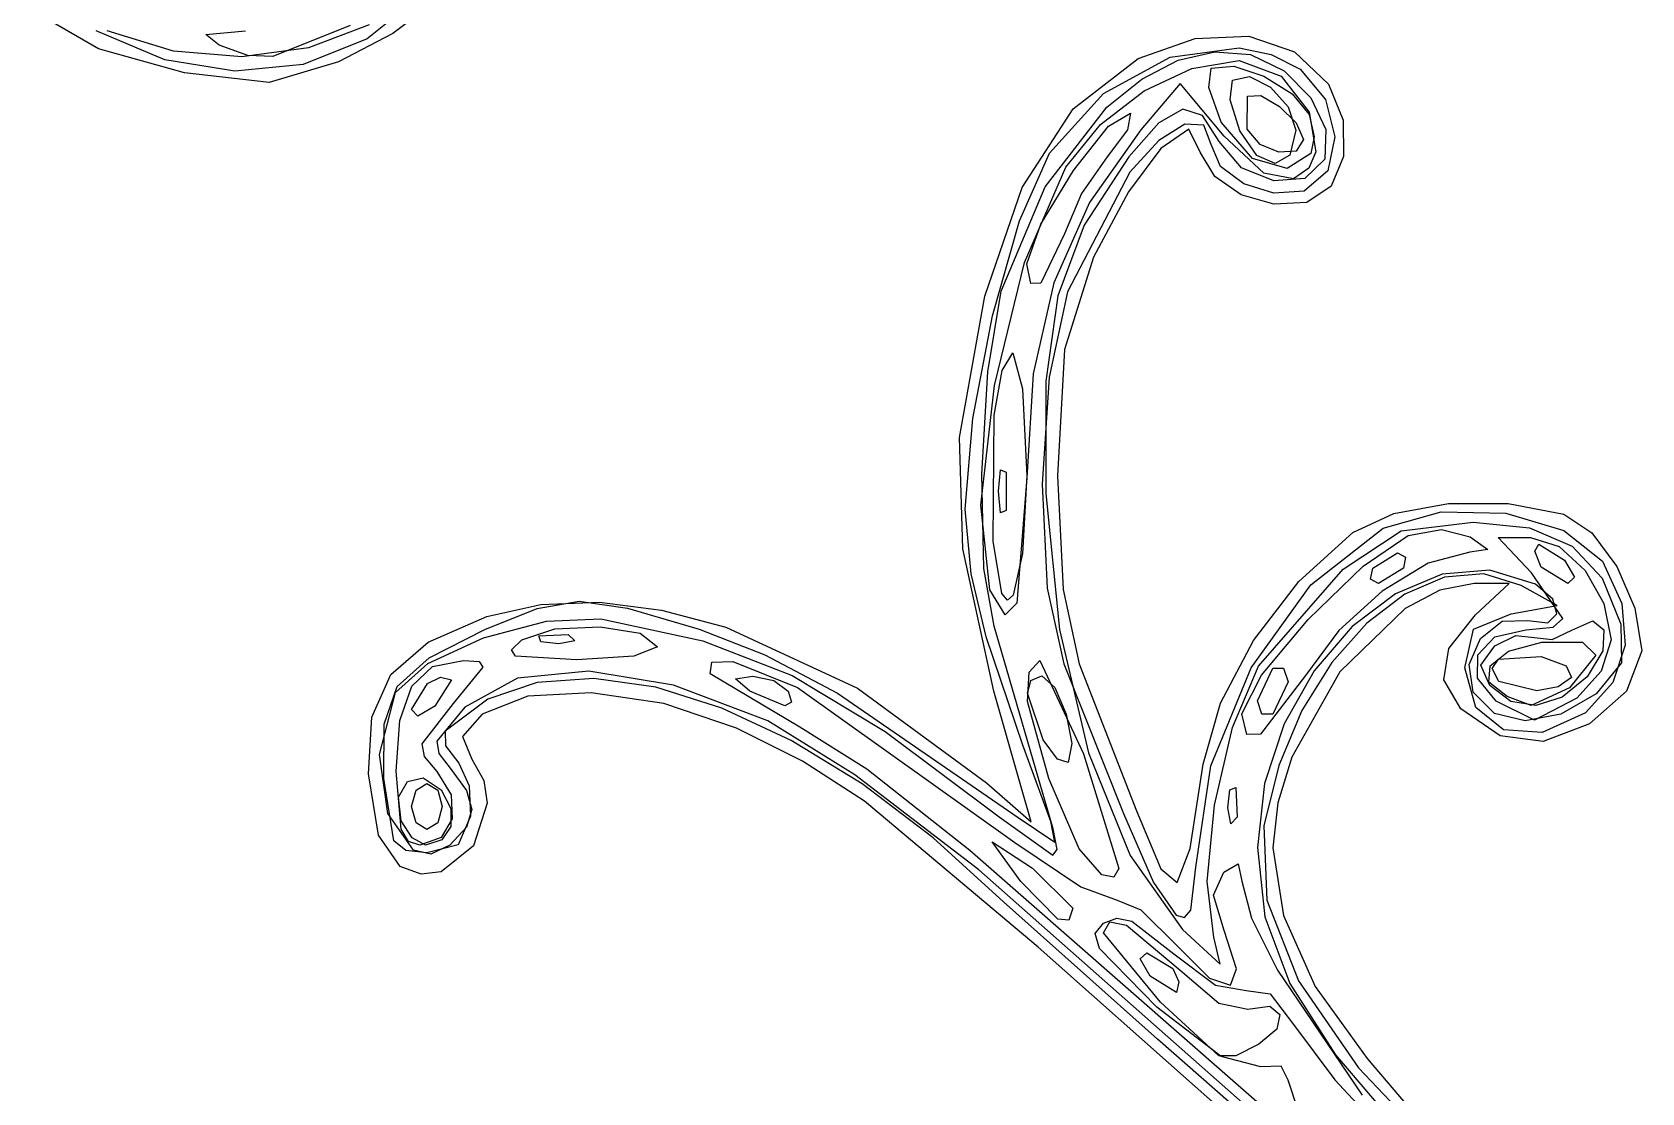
# Model space of a CAD drawing. Extents: x 3 to 111, y 1 to 177.
# Drawn here: x 6.87 to 36.41, y 47.66 to 67.13 of the extents above; entities that cross this region are included whole.
import ezdxf

# ---------------------------------------------------------------- set-up
doc = ezdxf.new("R2010")
doc.units = 0

msp = doc.modelspace()

# ---------------------------------------------------------------- linework, layer by layer
at = {"layer": 'Layer 1', "color": 4}
for p, q in [((14.062952, 67.843442), (13.013593, 67.006555)), ((14.271005, 67.691014), (13.487273, 67.103189)), ((8.085336, 66.820499), (6.867106, 67.524578)), ((9.302624, 66.616939), (8.038339, 67.147486)), ((9.462337, 66.779818), (8.24606, 67.151414)), ((10.055918, 67.085079), (10.783116, 67.149051)), ((10.301111, 66.886667), (10.055918, 67.085079)), ((12.7, 67.251078), (11.280907, 66.678678)), ((13.053573, 67.259455), (11.936994, 66.835431)), ((13.487273, 67.103189), (12.487418, 66.583165)), ((9.665195, 66.381204), (8.085336, 66.820499)), ((10.716282, 66.675021), (9.462337, 66.779818)), ((10.823633, 66.698422), (10.301111, 66.886667)), ((10.301111, 66.886667), (10.301111, 66.886667)), ((11.936994, 66.835431), (10.716282, 66.675021)), ((13.013593, 67.006555), (11.838352, 66.532495)), ((27.163586, 66.640284), (28.212939, 67.011373)), ((27.751861, 66.666713), (29.016023, 66.836329)), ((27.900462, 66.610363), (28.571118, 66.767051)), ((28.212939, 67.011373), (29.193215, 67.050124)), ((28.571118, 66.767051), (29.225731, 66.716385)), ((29.016023, 66.836329), (29.605339, 66.715582)), ((29.193215, 67.050124), (30.031369, 66.766379)), ((30.031369, 66.766379), (30.654357, 66.169977)), ((10.585329, 66.407282), (9.302624, 66.616939)), ((11.838352, 66.532495), (10.585329, 66.407282)), ((11.280907, 66.678678), (10.823633, 66.698422)), ((12.487418, 66.583165), (11.214299, 66.205277)), ((25.968648, 65.716353), (27.163586, 66.640284)), ((26.529483, 66.001278), (27.751861, 66.666713)), ((27.233605, 66.265165), (27.900462, 66.610363)), ((28.146997, 66.457104), (29.016082, 66.604444)), ((28.503646, 66.462839), (28.918374, 66.501418)), ((28.918374, 66.501418), (29.472554, 66.317602)), ((29.016082, 66.604444), (29.786162, 66.317179)), ((29.225731, 66.716385), (29.843609, 66.415826)), ((29.605339, 66.715582), (30.134981, 66.447331)), ((11.214299, 66.205277), (9.665195, 66.381204)), ((26.590387, 65.750304), (27.233605, 66.265165)), ((27.933058, 66.181111), (27.21245, 65.334444)), ((27.272784, 66.048638), (28.146997, 66.457104)), ((28.742696, 65.218155), (27.933058, 66.181111)), ((28.460918, 66.112009), (28.503646, 66.462839)), ((28.851432, 65.88716), (28.895469, 66.242878)), ((28.895469, 66.242878), (29.210088, 66.312388)), ((29.210088, 66.312388), (29.594452, 66.115162)), ((29.472554, 66.317602), (29.991697, 65.993899)), ((29.786162, 66.317179), (30.302616, 65.657464)), ((29.843609, 66.415826), (30.331143, 65.9194)), ((30.134981, 66.447331), (30.602364, 65.89136)), ((30.654357, 66.169977), (30.923532, 65.508672)), ((25.535878, 64.902822), (26.529483, 66.001278)), ((26.475308, 65.429376), (27.272784, 66.048638)), ((28.689111, 65.473044), (28.460918, 66.112009)), ((29.027095, 65.31347), (28.851432, 65.88716)), ((29.166278, 65.346617), (29.168254, 65.951278)), ((29.168254, 65.951278), (29.413906, 65.962276)), ((29.413906, 65.962276), (29.758361, 65.76381)), ((29.594452, 66.115162), (29.919624, 65.752877)), ((29.991697, 65.993899), (30.301314, 65.612817)), ((30.331143, 65.9194), (30.607402, 65.340995)), ((30.602364, 65.89136), (30.774519, 65.207529)), ((25.037204, 64.277394), (25.968648, 65.716353)), ((25.454236, 64.286966), (26.590387, 65.750304)), ((26.617038, 65.403703), (27.021158, 65.641804)), ((27.021158, 65.641804), (26.966339, 65.336615)), ((27.982898, 65.713723), (27.540831, 65.462449)), ((28.343348, 65.598967), (27.982898, 65.713723)), ((28.649185, 65.122775), (28.343348, 65.598967)), ((29.758361, 65.76381), (30.065128, 65.460952)), ((29.919624, 65.752877), (30.056667, 65.327205)), ((30.301314, 65.612817), (30.392464, 65.203743)), ((30.302616, 65.657464), (30.425824, 64.928424)), ((25.836438, 64.649649), (26.475308, 65.429376)), ((25.974609, 64.586711), (26.617038, 65.403703)), ((27.21245, 65.334444), (26.269782, 63.998011)), ((26.966339, 65.336615), (26.59796, 64.839444)), ((27.540831, 65.462449), (26.990148, 64.840553)), ((28.021213, 65.436531), (27.541335, 65.140024)), ((28.092624, 65.348935), (27.581163, 64.99295)), ((28.369841, 65.419894), (28.021213, 65.436531)), ((28.300849, 64.923145), (28.092624, 65.348935)), ((28.504444, 65.062151), (28.369841, 65.419894)), ((29.263746, 64.808046), (28.689111, 65.473044)), ((28.689111, 65.473044), (28.689111, 65.473044)), ((29.027095, 65.313461), (29.027095, 65.31347)), ((29.342062, 64.863985), (29.027095, 65.313461)), ((29.401515, 65.0642), (29.166216, 65.346617)), ((29.166216, 65.346617), (29.166278, 65.346617)), ((30.056667, 65.327205), (29.947162, 64.872062)), ((30.065128, 65.460952), (30.197716, 65.158778)), ((30.607402, 65.340995), (30.591458, 64.794497)), ((30.923532, 65.508672), (30.933049, 64.845716)), ((27.581163, 64.99295), (26.983789, 64.198569)), ((27.541335, 65.140024), (27.012981, 64.558333)), ((28.67464, 64.662606), (28.504444, 65.062151)), ((29.062822, 64.637655), (28.649185, 65.122775)), ((29.467321, 64.535692), (28.742696, 65.218155)), ((29.747857, 64.921274), (29.401515, 65.0642)), ((30.197716, 65.158778), (30.061253, 64.94406)), ((30.392464, 65.203743), (30.333963, 64.900831)), ((30.774519, 65.207529), (30.645268, 64.584001)), ((24.989036, 63.66718), (25.535878, 64.902822)), ((26.59796, 64.839444), (26.12331, 64.162995)), ((26.990148, 64.840553), (26.174877, 63.582925)), ((28.56979, 64.478513), (28.300849, 64.923145)), ((29.900068, 64.624942), (29.263746, 64.808046)), ((29.678855, 64.717254), (29.342062, 64.863985)), ((29.947162, 64.872062), (29.678855, 64.717254)), ((30.061253, 64.94406), (29.747857, 64.921274)), ((30.333963, 64.900831), (29.900068, 64.624942)), ((30.591458, 64.794497), (30.224946, 64.441236)), ((30.425824, 64.928424), (30.29633, 64.632634)), ((30.933049, 64.845716), (30.704854, 64.30219)), ((25.078351, 62.897793), (25.836438, 64.649649)), ((25.379609, 63.605953), (25.974609, 64.586711)), ((27.012981, 64.558333), (25.86973, 62.361676)), ((29.054951, 64.143856), (28.56979, 64.478513)), ((29.100299, 64.344698), (28.67464, 64.662606)), ((29.651738, 64.399715), (29.062822, 64.637655)), ((30.016168, 64.433185), (29.467321, 64.535692)), ((30.224946, 64.441236), (29.651738, 64.399715)), ((30.29633, 64.632634), (30.016168, 64.433185)), ((30.645268, 64.584001), (30.208437, 64.208939)), ((24.349878, 62.282309), (25.037204, 64.277394)), ((24.650735, 62.371108), (25.454236, 64.286966)), ((26.12331, 64.162995), (25.81299, 63.426777)), ((26.983789, 64.198569), (26.347029, 62.998065)), ((29.653073, 63.967851), (29.054951, 64.143856)), ((29.654029, 64.172213), (29.100299, 64.344698)), ((30.208437, 64.208939), (29.654029, 64.172213)), ((30.704854, 64.30219), (30.260894, 63.999175)), ((26.269782, 63.998011), (25.618113, 62.523909)), ((30.260894, 63.999175), (29.653073, 63.967851)), ((24.491161, 61.922727), (24.989036, 63.66718)), ((25.117778, 62.876554), (25.379609, 63.605953)), ((26.174877, 63.582925), (25.687295, 62.28632)), ((25.81299, 63.426777), (25.378112, 62.517515)), ((26.347029, 62.998065), (25.813044, 61.305142)), ((24.524984, 60.640383), (25.078351, 62.897793)), ((25.193678, 62.512815), (25.117778, 62.876554)), ((25.117778, 62.876554), (25.117778, 62.876554)), ((24.405556, 60.891157), (24.650735, 62.371108)), ((25.378112, 62.517515), (25.193678, 62.512815)), ((25.618113, 62.523909), (25.239945, 60.858796)), ((25.86973, 62.361676), (25.529729, 60.796635)), ((23.887299, 59.69), (24.349878, 62.282309)), ((25.687295, 62.28632), (25.471145, 60.722044)), ((24.128898, 60.03531), (24.491161, 61.922727)), ((24.665796, 60.92037), (24.863974, 61.242222)), ((24.863974, 61.242222), (25.043223, 60.579)), ((25.813044, 61.305142), (25.682222, 58.985971)), ((24.29447, 59.017002), (24.405556, 60.891157)), ((24.524188, 60.095849), (24.665796, 60.92037)), ((25.239945, 60.858796), (25.117778, 58.949328)), ((24.27884, 58.447908), (24.524984, 60.640383)), ((25.043223, 60.579), (25.117778, 58.984444)), ((25.529729, 60.796635), (25.402173, 58.830787)), ((25.471145, 60.722044), (25.470174, 58.661402)), ((23.988889, 58.370778), (24.128898, 60.03531)), ((24.499814, 57.785), (24.524188, 60.095849)), ((23.945235, 57.645747), (23.887299, 59.69)), ((24.597895, 58.702222), (24.63971, 59.096892)), ((24.63971, 59.096892), (24.740244, 59.055)), ((24.328867, 57.284359), (24.29447, 59.017002)), ((24.740244, 59.055), (24.740244, 58.349444)), ((25.117778, 58.949328), (24.934174, 56.647438)), ((25.117778, 58.984444), (25.044056, 57.560427)), ((25.402173, 58.830787), (25.491591, 56.924165)), ((25.682222, 58.985971), (25.789781, 56.896872)), ((24.63971, 58.307552), (24.597895, 58.702222)), ((24.597895, 58.702222), (24.597895, 58.702222)), ((25.470174, 58.661402), (25.720242, 56.162835)), ((24.101896, 57.187548), (23.988889, 58.370778)), ((24.442417, 56.890861), (24.27884, 58.447908)), ((24.740244, 58.349444), (24.63971, 58.307552)), ((31.10134, 57.944797), (31.85765, 58.295058)), ((31.660756, 58.023486), (32.723068, 58.324071)), ((31.85765, 58.295058), (32.861716, 58.47776)), ((32.723068, 58.324071), (33.909298, 58.29904)), ((32.861716, 58.47776), (33.954561, 58.478959)), ((33.909298, 58.29904), (34.977196, 57.984848)), ((33.954561, 58.478959), (34.977205, 58.284714)), ((34.977205, 58.284714), (35.491913, 57.939867)), ((30.111881, 57.04525), (31.10134, 57.944797)), ((30.330215, 56.982864), (31.660756, 58.023486)), ((30.923972, 57.271372), (31.989147, 57.973911)), ((31.989147, 57.973911), (33.312041, 58.137775)), ((32.119827, 57.888863), (32.730657, 57.99787)), ((32.730657, 57.99787), (33.254021, 57.865665)), ((33.312041, 58.137775), (34.348067, 58.029109)), ((34.348067, 58.029109), (35.12813, 57.691758)), ((34.977196, 57.984848), (35.684508, 57.417953)), ((35.491913, 57.939867), (35.950918, 57.320452)), ((24.512995, 55.033333), (23.945235, 57.645747)), ((24.664877, 56.824454), (24.499814, 57.785)), ((24.499814, 57.785), (24.499814, 57.785)), ((31.292229, 57.325108), (32.119827, 57.888863)), ((33.582231, 57.630758), (33.247784, 57.58193)), ((33.254021, 57.865665), (33.582231, 57.630758)), ((34.381917, 57.202366), (33.768276, 57.855556)), ((33.768276, 57.855556), (34.365912, 57.855556)), ((34.365912, 57.855556), (34.89239, 57.687259)), ((34.445115, 57.602987), (34.516196, 57.73366)), ((34.560617, 57.309879), (34.445115, 57.602987)), ((34.516196, 57.73366), (34.989894, 57.439035)), ((34.89239, 57.687259), (35.367005, 57.249994)), ((35.12813, 57.691758), (35.676813, 57.108695)), ((25.044056, 57.560427), (24.86969, 56.795013)), ((30.282456, 56.349973), (31.292229, 57.325108)), ((31.467778, 57.291111), (31.924422, 57.573333)), ((32.488677, 57.381327), (31.644235, 56.870537)), ((31.924422, 57.573333), (32.072505, 57.490431)), ((32.072505, 57.490431), (32.032222, 57.291111)), ((33.247784, 57.58193), (32.488677, 57.381327)), ((35.046768, 57.00888), (34.560617, 57.309879)), ((34.560617, 57.309879), (34.560617, 57.309879)), ((34.989894, 57.439035), (35.171985, 57.123375)), ((35.684508, 57.417953), (36.03846, 56.640172)), ((35.950918, 57.320452), (36.280431, 56.555969)), ((24.373594, 56.030546), (24.101896, 57.187548)), ((24.520138, 56.228945), (24.328867, 57.284359)), ((29.279362, 55.966254), (30.111881, 57.04525)), ((29.375001, 55.495323), (30.923972, 57.271372)), ((31.427495, 57.091792), (31.467778, 57.291111)), ((31.575578, 57.008889), (31.427495, 57.091792)), ((31.467778, 57.291111), (31.467778, 57.291111)), ((32.032222, 57.291111), (31.575578, 57.008889)), ((32.745241, 57.180843), (31.889309, 56.822647)), ((32.783867, 57.12467), (32.057002, 56.812501)), ((33.61582, 57.251915), (32.745241, 57.180843)), ((33.506504, 57.188401), (32.783867, 57.12467)), ((34.193158, 56.974037), (33.506504, 57.188401)), ((34.457567, 56.994735), (33.61582, 57.251915)), ((34.956473, 56.365992), (34.381917, 57.202366)), ((35.171985, 57.123375), (35.046768, 57.00888)), ((35.367005, 57.249994), (35.71015, 56.645201)), ((35.676813, 57.108695), (36.018699, 56.262894)), ((24.721279, 56.434111), (24.442417, 56.890861)), ((24.442417, 56.890861), (24.442417, 56.890861)), ((24.766702, 56.701861), (24.664877, 56.824454)), ((24.86969, 56.795013), (24.766702, 56.701861)), ((25.491591, 56.924165), (25.802514, 55.536798)), ((25.789781, 56.896872), (26.078317, 55.536798)), ((29.236361, 55.459312), (30.330215, 56.982864)), ((31.644235, 56.870537), (30.848127, 56.149896)), ((31.889309, 56.822647), (31.091502, 56.218457)), ((32.057002, 56.812501), (31.357664, 56.281554)), ((32.700537, 56.88833), (32.061632, 56.552259)), ((33.328449, 57.008889), (32.700537, 56.88833)), ((33.973098, 57.008889), (33.328449, 57.008889)), ((33.355438, 56.433449), (33.973098, 57.008889)), ((34.854444, 56.608969), (34.193158, 56.974037)), ((34.776098, 56.722142), (34.457567, 56.994735)), ((34.844716, 56.453728), (34.776098, 56.722142)), ((15.172048, 56.165507), (16.13711, 56.553212)), ((15.211558, 56.405351), (16.203664, 56.627385)), ((16.13711, 56.553212), (16.905078, 56.683087)), ((16.203664, 56.627385), (17.277319, 56.664561)), ((16.905078, 56.683087), (17.789857, 56.555583)), ((17.277319, 56.664561), (18.413777, 56.523116)), ((17.789857, 56.555583), (19.105349, 56.171152)), ((18.413777, 56.523116), (19.594289, 56.209287)), ((24.934174, 56.647438), (24.721279, 56.434111)), ((32.061632, 56.552259), (30.867864, 55.387208)), ((32.863239, 55.814596), (33.355438, 56.433449)), ((33.316142, 56.173001), (34.007778, 56.45338)), ((34.007778, 56.45338), (34.854444, 56.608969)), ((34.684705, 56.290107), (34.844716, 56.453728)), ((35.71015, 56.645201), (35.842222, 55.974319)), ((36.03846, 56.640172), (36.100107, 55.878894)), ((36.280431, 56.555969), (36.406667, 55.775922)), ((14.134302, 55.934182), (15.211558, 56.405351)), ((14.149432, 55.646599), (15.172048, 56.165507)), ((15.147272, 56.012634), (16.302971, 56.320263)), ((15.854683, 55.975789), (16.459663, 56.178581)), ((16.302971, 56.320263), (17.30122, 56.35853)), ((16.459663, 56.178581), (17.291523, 56.214117)), ((17.291523, 56.214117), (18.027404, 56.098822)), ((17.30122, 56.35853), (19.17531, 55.957538)), ((19.105349, 56.171152), (20.312001, 55.701169)), ((19.594289, 56.209287), (22.012485, 55.08942)), ((25.601947, 52.505232), (24.520138, 56.228945)), ((25.720242, 56.162835), (26.251382, 53.901387)), ((29.428635, 55.326144), (30.282456, 56.349973)), ((30.848127, 56.149896), (30.234018, 55.319738)), ((31.091502, 56.218457), (30.3953, 55.409401)), ((31.357664, 56.281554), (30.717606, 55.561487)), ((33.161111, 55.460691), (33.316142, 56.173001)), ((33.448104, 56.003079), (33.843284, 56.318659)), ((33.709609, 56.029691), (34.281144, 56.162222)), ((33.843284, 56.318659), (34.317347, 56.331894)), ((34.281144, 56.162222), (34.777088, 56.206132)), ((34.317347, 56.331894), (34.684705, 56.290107)), ((34.761236, 55.981198), (35.123905, 56.15163)), ((34.777088, 56.206132), (34.956473, 56.365992)), ((35.123905, 56.15163), (35.50999, 56.324839)), ((35.50999, 56.324839), (35.712364, 56.156996)), ((35.712364, 56.156996), (35.690231, 55.773006)), ((36.018699, 56.262894), (36.036765, 55.553289)), ((13.446236, 55.33993), (14.134302, 55.934182)), ((14.12658, 55.540435), (15.147272, 56.012634)), ((15.664664, 55.78986), (15.854683, 55.975789)), ((15.854683, 55.975789), (15.854683, 55.975789)), ((16.163102, 56.05051), (16.704028, 56.072778)), ((16.163102, 56.050499), (16.163102, 56.05051)), ((16.201577, 55.936624), (16.163102, 56.050499)), ((16.533518, 55.90227), (16.201577, 55.936624)), ((16.82649, 55.958818), (16.533518, 55.90227)), ((16.704028, 56.072778), (16.82649, 55.958818)), ((18.344444, 55.849122), (17.909205, 55.674247)), ((18.027404, 56.098822), (18.344444, 55.849122)), ((19.17531, 55.957538), (20.811563, 55.321523)), ((25.044433, 54.045556), (24.373594, 56.030546)), ((28.672138, 54.813753), (29.279362, 55.966254)), ((33.236387, 55.522367), (33.448104, 56.003079)), ((33.399665, 55.699571), (33.709609, 56.029691)), ((33.453419, 55.513863), (33.709712, 55.866851)), ((33.709712, 55.866851), (34.092583, 56.05405)), ((33.963181, 55.770748), (34.572222, 55.933563)), ((34.092583, 56.05405), (34.431111, 56.021111)), ((34.431111, 56.021111), (34.761236, 55.981198)), ((34.572222, 55.933563), (35.316887, 55.9327)), ((35.316887, 55.9327), (35.56, 55.692147)), ((35.842222, 55.974319), (35.65797, 55.402616)), ((36.100107, 55.878894), (35.875995, 55.19246)), ((13.533354, 55.008458), (14.12658, 55.540435)), ((13.56814, 55.119108), (14.149432, 55.646599)), ((14.21655, 55.485312), (14.784801, 55.597778)), ((14.784801, 55.597778), (15.068038, 55.576016)), ((15.068038, 55.576016), (15.139035, 55.474011)), ((15.734404, 55.679168), (15.664664, 55.78986)), ((16.862778, 55.606752), (15.734404, 55.679168)), ((17.909205, 55.674247), (16.862778, 55.606752)), ((19.310101, 55.351347), (19.340596, 55.567069)), ((19.340596, 55.567069), (19.725788, 55.580643)), ((19.725788, 55.580643), (20.91057, 55.102404)), ((20.312001, 55.701169), (21.643341, 54.995795)), ((25.161877, 55.38314), (25.360293, 55.597778)), ((25.360293, 55.597778), (26.158688, 53.88178)), ((25.802514, 55.536798), (26.897124, 52.786983)), ((26.078317, 55.536798), (27.134422, 52.839425)), ((30.717606, 55.561487), (30.168581, 54.681959)), ((32.773413, 55.243607), (32.863239, 55.814596)), ((33.393584, 55.273074), (33.399665, 55.699571)), ((33.622977, 55.501392), (33.963181, 55.770748)), ((33.657918, 55.449218), (33.777597, 55.621051)), ((33.777597, 55.621051), (34.562198, 55.668768)), ((34.562198, 55.668768), (35.017552, 55.499624)), ((35.56, 55.692147), (35.078533, 55.093486)), ((35.690231, 55.773006), (35.402794, 55.297773)), ((36.036765, 55.553289), (35.571278, 54.985714)), ((36.406667, 55.775922), (36.127583, 55.034826)), ((13.097979, 54.556968), (13.446236, 55.33993)), ((13.832585, 55.128535), (14.21655, 55.485312)), ((14.12107, 55.17271), (14.363229, 55.288608)), ((14.560041, 55.242923), (14.259042, 54.756772)), ((14.363229, 55.288608), (14.560041, 55.242923)), ((15.139035, 55.474011), (14.58987, 54.808964)), ((15.775835, 55.269931), (14.804358, 54.739546)), ((17.081302, 55.403091), (15.775835, 55.269931)), ((17.171265, 55.265574), (16.135489, 55.195326)), ((18.639129, 55.142655), (17.081302, 55.403091)), ((18.309327, 55.105125), (17.171265, 55.265574)), ((20.955551, 54.37439), (19.310101, 55.351347)), ((19.77369, 55.2593), (20.091677, 55.311235)), ((20.037778, 55.033333), (19.77369, 55.2593)), ((20.091677, 55.311235), (20.47996, 55.231339)), ((20.811563, 55.321523), (22.521335, 54.295861)), ((25.131605, 54.845049), (25.161877, 55.38314)), ((25.192743, 55.232225), (25.394623, 55.315556)), ((25.394623, 55.315556), (25.634587, 55.100571)), ((28.49507, 53.662494), (29.236361, 55.459312)), ((28.89643, 54.369569), (29.375001, 55.495323)), ((29.068889, 54.616305), (29.428635, 55.326144)), ((29.351111, 54.858912), (29.633333, 55.456667)), ((30.234018, 55.319738), (29.407045, 54.245874)), ((29.633333, 55.456667), (29.832653, 55.455495)), ((29.832653, 55.455495), (29.915556, 55.207755)), ((30.3953, 55.409401), (29.844181, 54.436607)), ((30.867864, 55.387208), (29.981186, 53.820988)), ((33.087605, 54.712405), (32.773413, 55.243607)), ((33.357876, 54.732553), (33.161111, 55.460691)), ((33.31271, 55.013739), (33.236387, 55.522367)), ((33.733641, 54.85141), (33.393584, 55.273074)), ((33.61552, 55.136999), (33.453419, 55.513863)), ((33.598645, 55.199235), (33.622977, 55.501392)), ((33.780264, 55.213809), (33.657918, 55.449218)), ((35.116722, 55.283283), (34.869947, 55.113145)), ((35.402794, 55.297773), (34.943284, 54.926205)), ((35.017552, 55.499624), (35.116722, 55.283283)), ((35.65797, 55.402616), (35.214981, 54.908224)), ((13.23965, 53.870622), (13.533354, 55.008458)), ((13.325451, 54.43156), (13.56814, 55.119108)), ((13.615194, 54.49838), (13.832585, 55.128535)), ((13.828889, 54.699899), (14.12107, 55.17271)), ((16.135489, 55.195326), (15.225985, 54.884975)), ((17.128074, 55.005624), (15.965765, 54.943231)), ((18.455987, 54.805775), (17.128074, 55.005624)), ((19.525691, 54.723386), (18.309327, 55.105125)), ((20.367683, 54.492251), (18.639129, 55.142655)), ((20.680598, 54.765448), (20.037778, 55.033333)), ((20.037778, 55.033333), (20.037778, 55.033333)), ((20.47996, 55.231339), (20.743333, 55.033333)), ((20.743333, 55.033333), (20.803942, 54.832419)), ((20.91057, 55.102404), (24.899815, 52.257246)), ((21.643341, 54.995795), (24.960558, 52.713235)), ((22.012485, 55.08942), (24.381924, 53.354851)), ((24.997871, 53.34), (24.512995, 55.033333)), ((25.130481, 54.995707), (25.192743, 55.232225)), ((25.422866, 54.143941), (25.130481, 54.995707)), ((25.634587, 55.100571), (25.842577, 54.609803)), ((29.915556, 55.207755), (29.633333, 54.61)), ((33.704049, 54.624463), (33.31271, 55.013739)), ((33.937222, 54.938021), (33.598645, 55.199235)), ((34.004719, 54.841776), (33.61552, 55.136999)), ((33.61552, 55.136999), (33.61552, 55.136999)), ((34.481217, 55.040501), (33.780264, 55.213809)), ((33.780264, 55.213809), (33.780264, 55.213809)), ((35.078533, 55.093486), (34.379109, 54.773393)), ((34.869947, 55.113145), (34.481217, 55.040501)), ((35.571278, 54.985714), (34.919474, 54.609383)), ((35.875995, 55.19246), (35.372672, 54.63921)), ((36.127583, 55.034826), (35.445844, 54.433778)), ((13.943383, 54.574682), (13.828889, 54.699899)), ((13.828889, 54.699899), (13.828889, 54.699899)), ((14.259042, 54.756772), (13.943383, 54.574682)), ((14.58987, 54.808964), (14.020785, 54.070766)), ((14.804358, 54.739546), (14.294307, 54.119013)), ((15.225985, 54.884975), (14.447096, 54.302499)), ((15.965765, 54.943231), (15.127567, 54.609845)), ((19.790994, 54.352433), (18.455987, 54.805775)), ((20.79637, 54.129762), (19.525691, 54.723386)), ((20.803942, 54.832419), (20.680598, 54.765448)), ((25.526685, 53.433427), (25.131605, 54.845049)), ((28.358564, 53.693689), (28.672138, 54.813753)), ((29.434014, 54.611172), (29.351111, 54.858912)), ((29.351111, 54.858912), (29.351111, 54.858912)), ((30.168581, 54.681959), (29.742346, 53.672629)), ((33.807459, 54.212913), (33.087605, 54.712405)), ((33.870115, 54.323933), (33.357876, 54.732553)), ((34.434316, 54.499153), (33.733641, 54.85141)), ((33.733641, 54.85141), (33.733641, 54.85141)), ((34.379109, 54.773393), (33.937222, 54.938021)), ((33.937222, 54.938021), (33.937222, 54.938021)), ((34.462283, 54.772858), (34.004719, 54.841776)), ((35.214981, 54.908224), (34.434316, 54.499153)), ((34.943284, 54.926205), (34.462283, 54.772858)), ((13.040147, 53.519671), (13.097979, 54.556968)), ((13.318641, 53.432481), (13.325451, 54.43156)), ((13.546667, 53.565778), (13.615194, 54.49838)), ((15.127567, 54.609845), (14.765019, 54.202131)), ((21.964551, 53.499362), (20.367683, 54.492251)), ((22.181902, 53.60048), (20.955551, 54.37439)), ((25.842577, 54.609803), (25.947957, 54.074527)), ((28.562265, 52.939796), (28.89643, 54.369569)), ((29.159278, 54.239943), (29.068875, 54.616319)), ((29.068875, 54.616319), (29.068889, 54.616305)), ((29.633333, 54.61), (29.434014, 54.611172)), ((29.844181, 54.436607), (29.481625, 53.341204)), ((34.268351, 54.489322), (33.704049, 54.624463)), ((34.919474, 54.609383), (34.268351, 54.489322)), ((35.372672, 54.63921), (34.580742, 54.278322)), ((35.445844, 54.433778), (34.594714, 54.11305)), ((14.020785, 54.070766), (14.062609, 53.832385)), ((14.294307, 54.119013), (14.329502, 53.891234)), ((14.447096, 54.302499), (14.454371, 54.03026)), ((14.765019, 54.202131), (14.937565, 53.787689)), ((21.00376, 53.751121), (19.790994, 54.352433)), ((22.097379, 53.333661), (20.79637, 54.129762)), ((22.521335, 54.295861), (24.615985, 52.72593)), ((25.683025, 53.786025), (25.422866, 54.143941)), ((25.422866, 54.143941), (25.422866, 54.143941)), ((25.947957, 54.074527), (25.880093, 53.726018)), ((29.407045, 54.245874), (29.159278, 54.239943)), ((34.594714, 54.11305), (33.807459, 54.212913)), ((34.580742, 54.278322), (33.870115, 54.323933)), ((13.39361, 52.787564), (13.23965, 53.870622)), ((14.062609, 53.832385), (14.293439, 53.560847)), ((14.329502, 53.891234), (14.534866, 53.621754)), ((14.454371, 54.03026), (14.69945, 53.711218)), ((14.937565, 53.787689), (15.155258, 53.396784)), ((25.560842, 52.64181), (25.044433, 54.045556)), ((25.880093, 53.726018), (25.683025, 53.786025)), ((26.158688, 53.88178), (26.811111, 51.781851)), ((26.251382, 53.901387), (27.019005, 52.019317)), ((29.981186, 53.820988), (29.726142, 52.983458)), ((13.223144, 52.391011), (13.040147, 53.519671)), ((13.639732, 52.502817), (13.546667, 53.565778)), ((13.546667, 53.565778), (13.546667, 53.565778)), ((14.293439, 53.560847), (14.55604, 53.129009)), ((14.534866, 53.621754), (14.835676, 53.214481)), ((14.69945, 53.711218), (14.8879, 53.29893)), ((22.143844, 53.017112), (21.00376, 53.751121)), ((24.239069, 51.752812), (21.964551, 53.499362)), ((24.077692, 52.112829), (22.181902, 53.60048)), ((28.11546, 52.144873), (28.358564, 53.693689)), ((28.222222, 51.802072), (28.49507, 53.662494)), ((29.742346, 53.672629), (29.470652, 52.563155)), ((13.503402, 52.285495), (13.318641, 53.432481)), ((13.589883, 53.090488), (13.752913, 53.37652)), ((13.752913, 53.37652), (14.043135, 53.443449)), ((13.828889, 52.916667), (13.911792, 53.215646)), ((13.911792, 53.215646), (14.111111, 53.34)), ((14.043135, 53.443449), (14.373147, 53.223214)), ((14.111111, 53.34), (14.310431, 53.215646)), ((14.310431, 53.215646), (14.393333, 52.916667)), ((14.373147, 53.223214), (14.549, 52.881282)), ((14.835676, 53.214481), (14.935881, 52.861362)), ((14.8879, 53.29893), (14.911117, 52.737552)), ((15.155258, 53.396784), (15.217208, 52.978035)), ((23.404732, 52.344489), (22.097379, 53.333661)), ((24.381924, 53.354851), (25.198293, 52.634444)), ((25.198293, 52.634444), (24.997871, 53.34)), ((26.082272, 52.140556), (25.526685, 53.433427)), ((28.808948, 52.893149), (28.843301, 53.22509)), ((28.843301, 53.22509), (28.957177, 53.263566)), ((28.957177, 53.263566), (28.979444, 52.722639)), ((29.481625, 53.341204), (29.351111, 52.164321)), ((13.641446, 52.653415), (13.589883, 53.090488)), ((13.911792, 52.617687), (13.828889, 52.916667)), ((13.828889, 52.916667), (13.828889, 52.916667)), ((14.393333, 52.916667), (14.310431, 52.617687)), ((14.549, 52.881282), (14.546956, 52.553793)), ((14.55604, 53.129009), (14.574707, 52.689586)), ((15.217208, 52.978035), (14.966658, 52.195398)), ((25.325653, 50.339089), (22.143844, 53.017112)), ((28.428549, 51.5444), (28.562265, 52.939796)), ((28.865484, 52.600177), (28.808937, 52.893149)), ((28.808937, 52.893149), (28.808948, 52.893149)), ((29.726142, 52.983458), (29.635636, 52.160856)), ((13.867715, 52.115616), (13.39361, 52.787564)), ((13.841928, 52.341038), (13.641446, 52.653415)), ((13.641446, 52.653415), (13.641446, 52.653415)), ((14.111111, 52.493333), (13.911792, 52.617687)), ((14.310431, 52.617687), (14.111111, 52.493333)), ((14.574707, 52.689586), (14.374095, 52.34836)), ((14.911117, 52.737552), (14.68232, 52.216756)), ((14.935881, 52.861362), (14.835472, 52.535777)), ((24.615985, 52.72593), (25.596289, 52.02326)), ((24.960558, 52.713235), (25.632999, 52.261434)), ((25.632999, 52.261434), (25.560842, 52.64181)), ((26.897124, 52.786983), (27.444757, 51.521311)), ((27.134422, 52.839425), (27.580402, 51.771483)), ((28.979444, 52.722639), (28.865484, 52.600177)), ((13.617222, 51.818289), (13.223144, 52.391011)), ((13.727097, 52.108233), (13.503402, 52.285495)), ((13.772919, 52.278168), (13.639732, 52.502817)), ((14.085598, 52.211111), (13.841928, 52.341038)), ((14.374095, 52.34836), (13.978858, 52.211111)), ((14.386121, 52.307989), (14.085598, 52.211111)), ((14.546956, 52.553793), (14.386121, 52.307989)), ((14.835472, 52.535777), (14.534443, 52.211108)), ((24.694444, 51.171653), (23.404732, 52.344489)), ((25.677188, 52.125961), (25.601947, 52.505232)), ((29.470652, 52.563155), (29.525333, 51.201936)), ((14.111111, 52.07), (13.727097, 52.108233)), ((13.978858, 52.211111), (13.772919, 52.278168)), ((14.184971, 52.045161), (13.867715, 52.115616)), ((14.68232, 52.216756), (14.111111, 52.07)), ((14.534443, 52.211108), (14.184971, 52.045161)), ((14.966658, 52.195398), (14.371475, 51.716556)), ((30.559756, 46.432182), (24.077692, 52.112829)), ((25.011468, 51.544358), (24.481825, 52.270976)), ((24.481825, 52.270976), (25.223135, 51.785252)), ((24.899815, 52.257246), (26.112524, 51.442287)), ((25.596289, 52.02326), (25.677188, 52.125961)), ((26.494602, 51.662139), (26.082272, 52.140556)), ((26.082272, 52.140556), (26.082272, 52.140556)), ((27.019005, 52.019317), (27.978518, 50.658886)), ((27.881744, 51.522051), (28.11546, 52.144873)), ((29.351111, 52.164321), (29.490016, 50.896088)), ((29.635636, 52.160856), (29.829932, 50.915343)), ((14.002635, 51.677552), (13.617222, 51.818289)), ((14.371475, 51.716556), (14.002635, 51.677552)), ((30.056667, 46.619801), (24.239069, 51.752812)), ((25.223135, 51.785252), (25.964444, 51.049764)), ((26.811111, 51.781851), (26.715197, 51.622443)), ((27.580402, 51.771483), (27.881744, 51.522051)), ((28.128704, 51.012951), (28.222222, 51.802072)), ((28.548742, 51.293781), (28.737879, 51.710768)), ((28.737879, 51.710768), (28.998333, 51.86656)), ((28.998333, 51.86656), (29.068889, 51.550756)), ((25.688928, 50.849937), (25.011468, 51.544358)), ((25.011468, 51.544358), (25.011468, 51.544358)), ((26.112524, 51.442287), (26.775839, 51.201534)), ((26.715197, 51.622443), (26.494602, 51.662139)), ((27.444757, 51.521311), (27.862416, 50.924665)), ((28.551324, 50.521777), (28.428549, 51.5444)), ((29.068889, 51.550756), (29.245507, 50.866005)), ((27.516667, 48.650401), (24.694444, 51.171653)), ((26.775839, 51.201534), (27.213905, 51.02196)), ((28.741463, 50.645396), (28.548742, 51.293781)), ((29.525333, 51.201936), (30.105275, 49.721538)), ((25.890906, 50.830816), (25.688928, 50.849937)), ((25.964444, 51.049764), (25.890906, 50.830816)), ((26.52717, 50.779068), (26.770782, 50.869064)), ((26.770782, 50.869064), (27.046951, 50.813992)), ((27.046951, 50.813992), (27.82026, 50.214843)), ((27.213905, 51.02196), (27.885061, 50.354086)), ((27.862416, 50.924665), (28.015819, 50.882198)), ((28.015819, 50.882198), (28.128704, 51.012951)), ((29.245507, 50.866005), (29.723756, 49.914798)), ((29.490016, 50.896088), (29.948044, 49.66956)), ((29.829932, 50.915343), (30.411747, 49.617844)), ((26.372775, 50.586676), (26.52717, 50.779068)), ((26.456565, 50.310193), (26.372775, 50.586676)), ((26.528889, 50.600232), (26.642133, 50.802944)), ((27.573943, 49.330232), (26.528889, 50.600232)), ((26.642133, 50.802944), (26.947948, 50.7397)), ((26.947948, 50.7397), (27.933792, 49.914652)), ((27.978518, 50.658886), (28.666758, 50.022794)), ((28.666758, 50.022794), (28.551324, 50.521777)), ((28.965958, 49.937396), (28.741463, 50.645396)), ((28.208301, 47.780346), (25.325653, 50.339089)), ((27.508168, 49.238879), (26.456565, 50.310193)), ((27.199126, 50.121061), (27.324343, 50.235556)), ((27.324343, 50.235556), (27.797155, 49.943374)), ((27.885061, 50.354086), (28.474947, 49.770377)), ((27.381216, 49.805401), (27.199126, 50.121061)), ((27.797155, 49.943374), (27.913053, 49.701215)), ((27.82026, 50.214843), (28.58083, 49.639147)), ((28.856182, 49.638602), (28.965958, 49.937396)), ((27.867366, 49.504402), (27.381216, 49.805401)), ((27.381216, 49.805401), (27.381216, 49.805401)), ((27.913053, 49.701215), (27.867366, 49.504402)), ((27.933792, 49.914652), (28.643635, 49.308743)), ((28.474947, 49.770377), (28.856182, 49.638602)), ((28.58083, 49.639147), (29.143458, 49.543518)), ((29.723756, 49.914798), (31.275523, 47.619383)), ((29.948044, 49.66956), (30.787164, 48.36376)), ((30.105275, 49.721538), (31.210041, 48.12276)), ((29.143458, 49.543518), (29.587615, 49.479976)), ((29.587615, 49.479976), (30.015849, 48.917874)), ((30.411747, 49.617844), (31.365334, 48.291858)), ((28.687924, 48.330466), (27.508168, 49.238879)), ((28.646197, 48.340426), (27.573943, 49.330232)), ((27.573943, 49.330232), (27.573943, 49.330232)), ((28.643635, 49.308743), (29.178845, 49.196772)), ((29.178845, 49.196772), (29.577713, 49.251357)), ((29.577713, 49.251357), (29.763639, 49.098857)), ((29.763639, 49.098857), (29.706848, 48.835217)), ((29.706848, 48.835217), (29.377569, 48.556381)), ((30.015849, 48.917874), (30.775298, 47.900457)), ((30.259062, 46.249804), (27.516667, 48.650401)), ((29.377569, 48.556381), (28.953642, 48.340954)), ((28.953642, 48.340954), (28.646197, 48.340426)), ((29.413169, 48.138585), (28.687924, 48.330466)), ((29.785152, 48.151707), (29.413169, 48.138585)), ((29.915556, 47.893746), (29.785152, 48.151707)), ((30.787164, 48.36376), (32.069346, 46.857711)), ((31.365334, 48.291858), (32.70697, 46.725894)), ((30.098915, 47.342686), (29.915556, 47.893746)), ((30.775298, 47.900457), (32.01048, 46.576307)), ((31.210041, 48.12276), (32.839194, 46.406401)), ((29.915556, 46.272391), (28.208301, 47.780346))]:
    msp.add_line(p, q, dxfattribs=at)

doc.saveas('drawing.dxf')
